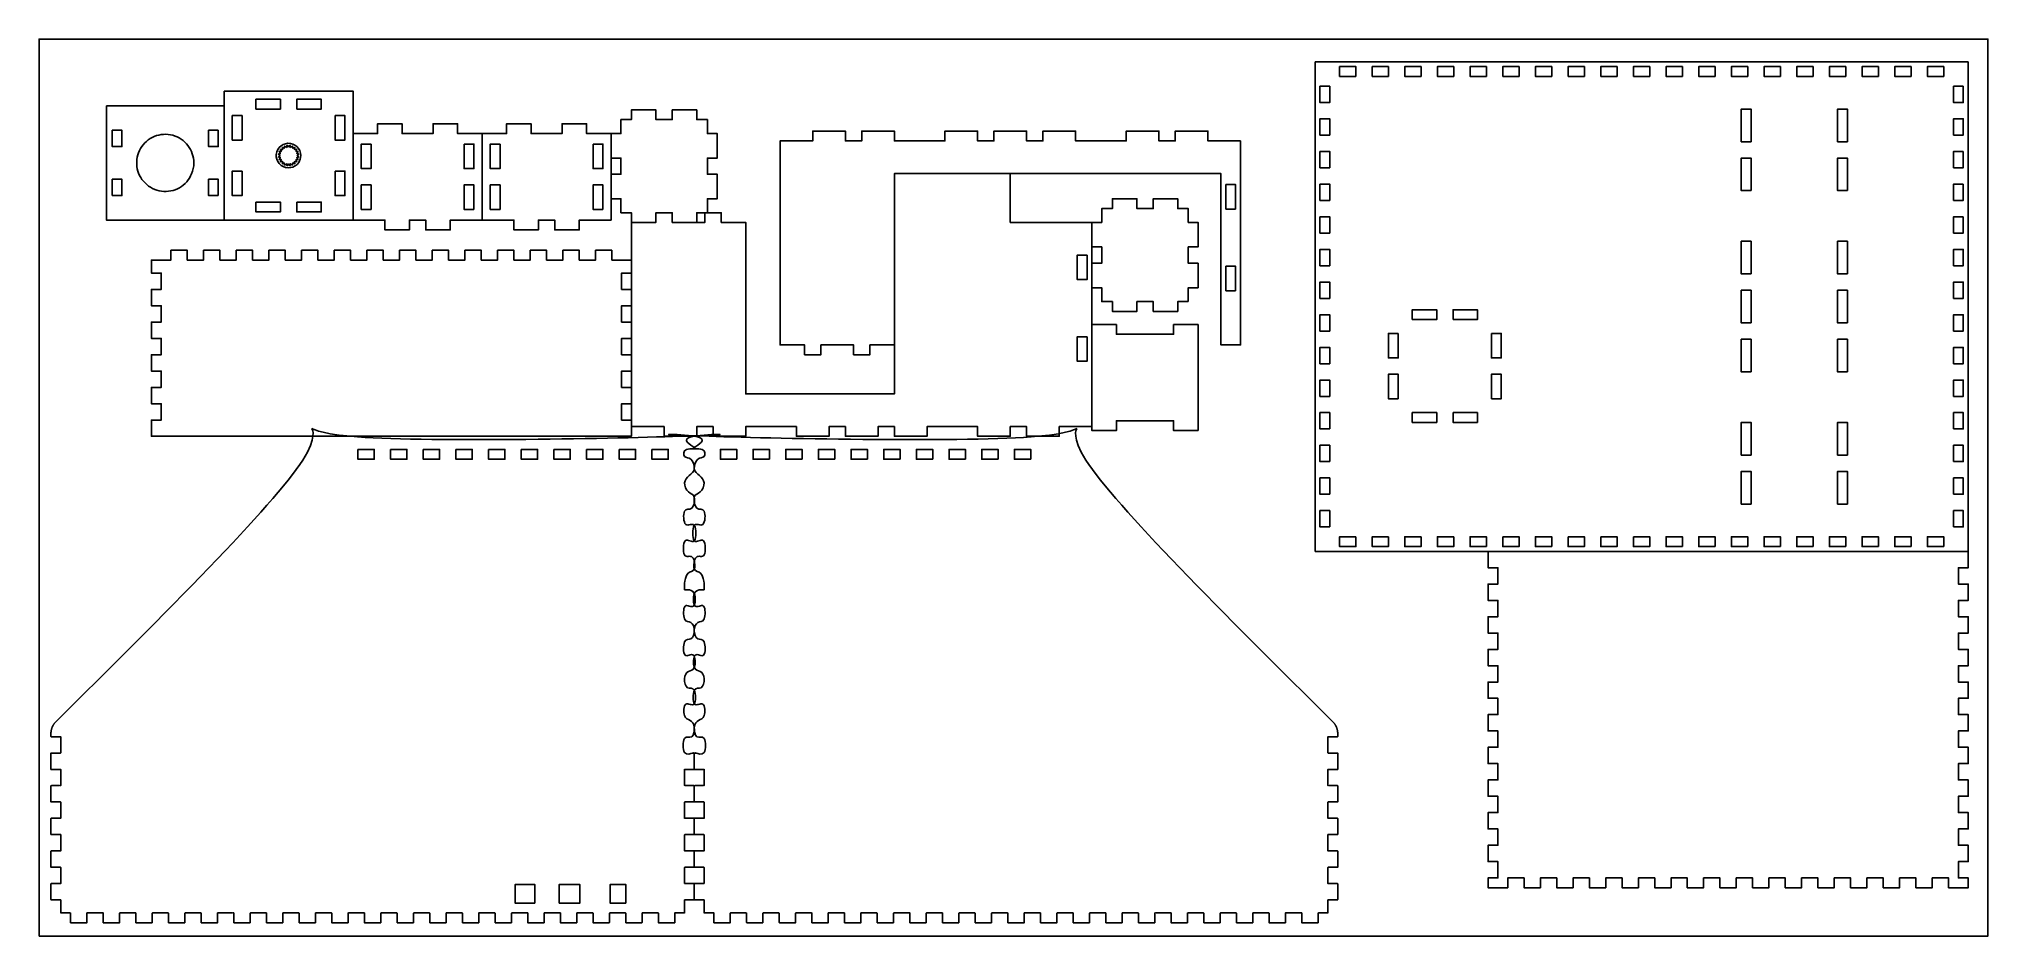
# Model space of a CAD drawing. Header units: millimetres. Extents: x 752 to 1945, y 497 to 1046.
import ezdxf

# ---------------------------------------------------------------- set-up
doc = ezdxf.new("R2010")
doc.units = ezdxf.units.MM
doc.layers.add('10000', color=7, linetype='Continuous')

msp = doc.modelspace()

# ---------------------------------------------------------------- linework, layer by layer
msp.add_lwpolyline([(751.7, 496.6), (1945.2, 496.6), (1945.2, 1046.1), (751.7, 1046.1)], close=True)
at = {"layer": '10000', "color": 7}
for p, q in [((1933.1, 1032.2), (1533.1, 1032.2)), ((1533.1, 1032.2), (1533.1, 732.2)), ((1933.1, 732.2), (1933.1, 1032.2)), ((1533.1, 732.2), (1933.1, 732.2))]:
    msp.add_line(p, q, dxfattribs=at)
for points in [[(1558.1, 1023.2), (1558.1, 1029.2), (1548.1, 1029.2), (1548.1, 1023.2)], [(1578.1, 1023.2), (1578.1, 1029.2), (1568.1, 1029.2), (1568.1, 1023.2)], [(1598.1, 1023.2), (1598.1, 1029.2), (1588.1, 1029.2), (1588.1, 1023.2)], [(1618.1, 1023.2), (1618.1, 1029.2), (1608.1, 1029.2), (1608.1, 1023.2)], [(1638.1, 1029.2), (1628.1, 1029.2), (1628.1, 1023.2), (1638.1, 1023.2)], [(1648.1, 1023.2), (1658.1, 1023.2), (1658.1, 1029.2), (1648.1, 1029.2)], [(1678.1, 1029.2), (1668.1, 1029.2), (1668.1, 1023.2), (1678.1, 1023.2)], [(1688.1, 1023.2), (1698.1, 1023.2), (1698.1, 1029.2), (1688.1, 1029.2)], [(1708.1, 1023.2), (1718.1, 1023.2), (1718.1, 1029.2), (1708.1, 1029.2)], [(1728.1, 1023.2), (1738.1, 1023.2), (1738.1, 1029.2), (1728.1, 1029.2)], [(1758.1, 1029.2), (1748.1, 1029.2), (1748.1, 1023.2), (1758.1, 1023.2)], [(1778.1, 1029.2), (1768.1, 1029.2), (1768.1, 1023.2), (1778.1, 1023.2)], [(1798.1, 1029.2), (1788.1, 1029.2), (1788.1, 1023.2), (1798.1, 1023.2)], [(1818.1, 1029.2), (1808.1, 1029.2), (1808.1, 1023.2), (1818.1, 1023.2)], [(1838.1, 1029.2), (1828.1, 1029.2), (1828.1, 1023.2), (1838.1, 1023.2)], [(1858.1, 1029.2), (1848.1, 1029.2), (1848.1, 1023.2), (1858.1, 1023.2)], [(1878.1, 1029.2), (1868.1, 1029.2), (1868.1, 1023.2), (1878.1, 1023.2)], [(1898.1, 1029.2), (1888.1, 1029.2), (1888.1, 1023.2), (1898.1, 1023.2)], [(1918.1, 1029.2), (1908.1, 1029.2), (1908.1, 1023.2), (1918.1, 1023.2)], [(1536.1, 1017.2), (1536.1, 1007.2), (1542.1, 1007.2), (1542.1, 1017.2)], [(1930.1, 1017.2), (1924.1, 1017.2), (1924.1, 1007.2), (1930.1, 1007.2)], [(793, 1005.2), (793, 935.2), (865, 935.2), (865, 1005.2)], [(865, 1014.2), (865, 935.2), (944, 935.2), (944, 1014.2)], [(884.5, 1003.2), (899.5, 1003.2), (899.5, 1009.2), (884.5, 1009.2)], [(909.5, 1003.2), (924.5, 1003.2), (924.5, 1009.2), (909.5, 1009.2)], [(1800.1, 983.2), (1800.1, 1003.2), (1794.1, 1003.2), (1794.1, 983.2)], [(1859.1, 983.2), (1859.1, 1003.2), (1853.1, 1003.2), (1853.1, 983.2)], [(876, 999.2), (870, 999.2), (870, 984.2), (876, 984.2)], [(933, 999.2), (933, 984.2), (939, 984.2), (939, 999.2)], [(1542.1, 987.2), (1542.1, 997.2), (1536.1, 997.2), (1536.1, 987.2)], [(1924.1, 987.2), (1930.1, 987.2), (1930.1, 997.2), (1924.1, 997.2)], [(796.5, 990.2), (796.5, 980.2), (802.5, 980.2), (802.5, 990.2)], [(861.5, 990.2), (855.5, 990.2), (855.5, 980.2), (861.5, 980.2)], [(904.5, 979.9), (903.7, 981), (903.2, 979.7), (902.1, 980.5), (901.9, 979.2), (900.7, 979.7), (900.9, 978.4), (899.5, 978.5), (900, 977.3), (898.7, 977.1), (899.5, 976.1), (898.3, 975.5), (899.3, 974.7), (898.3, 973.9), (899.5, 973.4), (898.7, 972.3), (900, 972.1), (899.5, 970.9), (900.9, 971.1), (900.7, 969.7), (901.9, 970.2), (902.1, 968.9), (903.2, 969.7), (903.7, 968.5), (904.5, 969.6), (905.3, 968.5), (905.8, 969.7), (906.9, 968.9), (907.1, 970.2), (908.3, 969.7), (908.2, 971.1), (909.5, 970.9), (909, 972.1), (910.3, 972.3), (909.5, 973.4), (910.7, 973.9), (909.7, 974.7), (910.7, 975.5), (909.5, 976.1), (910.3, 977.1), (909, 977.3), (909.5, 978.6), (908.2, 978.4), (908.3, 979.7), (907.1, 979.2), (906.9, 980.5), (905.8, 979.7), (905.3, 981)], [(1536.1, 977.2), (1536.1, 967.2), (1542.1, 967.2), (1542.1, 977.2)], [(1800.1, 953.2), (1800.1, 973.2), (1794.1, 973.2), (1794.1, 953.2)], [(1859.1, 953.2), (1859.1, 973.2), (1853.1, 973.2), (1853.1, 953.2)], [(1930.1, 977.2), (1924.1, 977.2), (1924.1, 967.2), (1930.1, 967.2)], [(796.5, 950.2), (802.5, 950.2), (802.5, 960.2), (796.5, 960.2)], [(861.5, 950.2), (861.5, 960.2), (855.5, 960.2), (855.5, 950.2)], [(876, 965.2), (870, 965.2), (870, 950.2), (876, 950.2)], [(933, 965.2), (933, 950.2), (939, 950.2), (939, 965.2)], [(1536.1, 957.2), (1536.1, 947.2), (1542.1, 947.2), (1542.1, 957.2)], [(1930.1, 957.2), (1924.1, 957.2), (1924.1, 947.2), (1930.1, 947.2)], [(884.5, 946.2), (884.5, 940.2), (899.5, 940.2), (899.5, 946.2)], [(909.5, 946.2), (909.5, 940.2), (924.5, 940.2), (924.5, 946.2)], [(1536.1, 937.2), (1536.1, 927.2), (1542.1, 927.2), (1542.1, 937.2)], [(1930.1, 937.2), (1924.1, 937.2), (1924.1, 927.2), (1930.1, 927.2)], [(1800.1, 902.2), (1800.1, 922.2), (1794.1, 922.2), (1794.1, 902.2)], [(1859.1, 902.2), (1859.1, 922.2), (1853.1, 922.2), (1853.1, 902.2)], [(1542.1, 907.2), (1542.1, 917.2), (1536.1, 917.2), (1536.1, 907.2)], [(1924.1, 907.2), (1930.1, 907.2), (1930.1, 917.2), (1924.1, 917.2)], [(1542.1, 887.2), (1542.1, 897.2), (1536.1, 897.2), (1536.1, 887.2)], [(1924.1, 887.2), (1930.1, 887.2), (1930.1, 897.2), (1924.1, 897.2)], [(1800.1, 872.2), (1800.1, 892.2), (1794.1, 892.2), (1794.1, 872.2)], [(1859.1, 872.2), (1859.1, 892.2), (1853.1, 892.2), (1853.1, 872.2)], [(1542.1, 867.2), (1542.1, 877.2), (1536.1, 877.2), (1536.1, 867.2)], [(1592.6, 874.2), (1607.6, 874.2), (1607.6, 880.2), (1592.6, 880.2)], [(1617.6, 874.2), (1632.6, 874.2), (1632.6, 880.2), (1617.6, 880.2)], [(1924.1, 867.2), (1930.1, 867.2), (1930.1, 877.2), (1924.1, 877.2)], [(1584.1, 865.7), (1578.1, 865.7), (1578.1, 850.7), (1584.1, 850.7)], [(1641.1, 865.7), (1641.1, 850.7), (1647.1, 850.7), (1647.1, 865.7)], [(1800.1, 842.2), (1800.1, 862.2), (1794.1, 862.2), (1794.1, 842.2)], [(1859.1, 842.2), (1859.1, 862.2), (1853.1, 862.2), (1853.1, 842.2)], [(1542.1, 847.2), (1542.1, 857.2), (1536.1, 857.2), (1536.1, 847.2)], [(1924.1, 847.2), (1930.1, 847.2), (1930.1, 857.2), (1924.1, 857.2)], [(1542.1, 827.2), (1542.1, 837.2), (1536.1, 837.2), (1536.1, 827.2)], [(1584.1, 825.7), (1584.1, 840.7), (1578.1, 840.7), (1578.1, 825.7)], [(1641.1, 825.7), (1647.1, 825.7), (1647.1, 840.7), (1641.1, 840.7)], [(1924.1, 827.2), (1930.1, 827.2), (1930.1, 837.2), (1924.1, 837.2)], [(1542.1, 807.2), (1542.1, 817.2), (1536.1, 817.2), (1536.1, 807.2)], [(1592.6, 817.2), (1592.6, 811.2), (1607.6, 811.2), (1607.6, 817.2)], [(1617.6, 817.2), (1617.6, 811.2), (1632.6, 811.2), (1632.6, 817.2)], [(1924.1, 807.2), (1930.1, 807.2), (1930.1, 817.2), (1924.1, 817.2)], [(1800.1, 791.2), (1800.1, 811.2), (1794.1, 811.2), (1794.1, 791.2)], [(1859.1, 791.2), (1859.1, 811.2), (1853.1, 811.2), (1853.1, 791.2)], [(947, 794.7), (947, 788.7), (957, 788.7), (957, 794.7)], [(967, 794.7), (967, 788.7), (977, 788.7), (977, 794.7)], [(987, 794.7), (987, 788.7), (997, 788.7), (997, 794.7)], [(1007, 794.7), (1007, 788.7), (1017, 788.7), (1017, 794.7)], [(1027, 794.7), (1027, 788.7), (1037, 788.7), (1037, 794.7)], [(1047, 794.7), (1047, 788.7), (1057, 788.7), (1057, 794.7)], [(1067, 794.7), (1067, 788.7), (1077, 788.7), (1077, 794.7)], [(1087, 794.7), (1087, 788.7), (1097, 788.7), (1097, 794.7)], [(1107, 794.7), (1107, 788.7), (1117, 788.7), (1117, 794.7)], [(1127, 794.7), (1127, 788.7), (1137, 788.7), (1137, 794.7)], [(1179, 788.7), (1169, 788.7), (1169, 794.7), (1179, 794.7)], [(1199, 788.7), (1189, 788.7), (1189, 794.7), (1199, 794.7)], [(1219, 788.7), (1209, 788.7), (1209, 794.7), (1219, 794.7)], [(1239, 788.7), (1229, 788.7), (1229, 794.7), (1239, 794.7)], [(1259, 788.7), (1249, 788.7), (1249, 794.7), (1259, 794.7)], [(1279, 788.7), (1269, 788.7), (1269, 794.7), (1279, 794.7)], [(1299, 788.7), (1289, 788.7), (1289, 794.7), (1299, 794.7)], [(1319, 788.7), (1309, 788.7), (1309, 794.7), (1319, 794.7)], [(1339, 788.7), (1329, 788.7), (1329, 794.7), (1339, 794.7)], [(1359, 788.7), (1349, 788.7), (1349, 794.7), (1359, 794.7)], [(1542.1, 787.2), (1542.1, 797.2), (1536.1, 797.2), (1536.1, 787.2)], [(1924.1, 787.2), (1930.1, 787.2), (1930.1, 797.2), (1924.1, 797.2)], [(1542.1, 767.2), (1542.1, 777.2), (1536.1, 777.2), (1536.1, 767.2)], [(1800.1, 761.2), (1800.1, 781.2), (1794.1, 781.2), (1794.1, 761.2)], [(1859.1, 761.2), (1859.1, 781.2), (1853.1, 781.2), (1853.1, 761.2)], [(1924.1, 767.2), (1930.1, 767.2), (1930.1, 777.2), (1924.1, 777.2)], [(1542.1, 747.2), (1542.1, 757.2), (1536.1, 757.2), (1536.1, 747.2)], [(1924.1, 747.2), (1930.1, 747.2), (1930.1, 757.2), (1924.1, 757.2)], [(1558.1, 741.2), (1548.1, 741.2), (1548.1, 735.2), (1558.1, 735.2)], [(1578.1, 741.2), (1568.1, 741.2), (1568.1, 735.2), (1578.1, 735.2)], [(1598.1, 741.2), (1588.1, 741.2), (1588.1, 735.2), (1598.1, 735.2)], [(1618.1, 741.2), (1608.1, 741.2), (1608.1, 735.2), (1618.1, 735.2)], [(1638.1, 735.2), (1638.1, 741.2), (1628.1, 741.2), (1628.1, 735.2)], [(1648.1, 741.2), (1648.1, 735.2), (1658.1, 735.2), (1658.1, 741.2)], [(1678.1, 735.2), (1678.1, 741.2), (1668.1, 741.2), (1668.1, 735.2)], [(1688.1, 741.2), (1688.1, 735.2), (1698.1, 735.2), (1698.1, 741.2)], [(1708.1, 741.2), (1708.1, 735.2), (1718.1, 735.2), (1718.1, 741.2)], [(1728.1, 741.2), (1728.1, 735.2), (1738.1, 735.2), (1738.1, 741.2)], [(1758.1, 735.2), (1758.1, 741.2), (1748.1, 741.2), (1748.1, 735.2)], [(1778.1, 735.2), (1778.1, 741.2), (1768.1, 741.2), (1768.1, 735.2)], [(1798.1, 735.2), (1798.1, 741.2), (1788.1, 741.2), (1788.1, 735.2)], [(1818.1, 735.2), (1818.1, 741.2), (1808.1, 741.2), (1808.1, 735.2)], [(1838.1, 735.2), (1838.1, 741.2), (1828.1, 741.2), (1828.1, 735.2)], [(1858.1, 735.2), (1858.1, 741.2), (1848.1, 741.2), (1848.1, 735.2)], [(1878.1, 735.2), (1878.1, 741.2), (1868.1, 741.2), (1868.1, 735.2)], [(1898.1, 735.2), (1898.1, 741.2), (1888.1, 741.2), (1888.1, 735.2)], [(1918.1, 735.2), (1918.1, 741.2), (1908.1, 741.2), (1908.1, 735.2)], [(1055.3, 516.7), (1055.3, 528.2), (1043.3, 528.2), (1043.3, 516.7)], [(1070.3, 516.7), (1082.8, 516.7), (1082.8, 528.2), (1070.3, 528.2)], [(1111, 516.7), (1111, 528.2), (1101.5, 528.2), (1101.5, 516.7)]]:
    msp.add_lwpolyline(points, close=True, dxfattribs=at)
for points in [[(1161, 939.7, 0), (1161, 948.2, 0), (1167, 948.2, 0), (1167, 963.2, 0), (1161, 963.2, 0), (1161, 973.2, 0), (1167, 973.2, 0), (1167, 988.2, 0), (1161, 988.2, 0), (1161, 996.7, 0), (1154.5, 996.7, 0), (1154.5, 1002.7, 0), (1139.5, 1002.7, 0), (1139.5, 996.7, 0), (1129.5, 996.7, 0), (1129.5, 1002.7, 0), (1114.5, 1002.7, 0), (1114.5, 996.7, 0), (1108, 996.7, 0), (1108, 988.2, 0), (1102, 988.2, 0), (1102, 973.2, 0), (1108, 973.2, 0), (1108, 963.2, 0), (1102, 963.2, 0), (1102, 948.2, 0), (1108, 948.2, 0), (1108, 939.7, 0), (1114.5, 939.7, 0), (1114.5, 933.7, 0), (1129.5, 933.7, 0), (1129.5, 939.7, 0), (1139.5, 939.7, 0), (1139.5, 933.7, 0), (1154.5, 933.7, 0), (1154.5, 939.7, 0)], [(1023, 935.2, 0), (1003.5, 935.2, 0), (1003.5, 929.2, 0), (988.5, 929.2, 0), (988.5, 935.2, 0), (978.5, 935.2, 0), (978.5, 929.2, 0), (963.5, 929.2, 0), (963.5, 935.2, 0), (944, 935.2, 0), (944, 988.2, 0), (959, 988.2, 0), (959, 994.2, 0), (974, 994.2, 0), (974, 988.2, 0), (993, 988.2, 0), (993, 994.2, 0), (1008, 994.2, 0), (1008, 988.2, 0), (1023, 988.2, 0)], [(1102, 935.2, 0), (1082.5, 935.2, 0), (1082.5, 929.2, 0), (1067.5, 929.2, 0), (1067.5, 935.2, 0), (1057.5, 935.2, 0), (1057.5, 929.2, 0), (1042.5, 929.2, 0), (1042.5, 935.2, 0), (1023, 935.2, 0), (1023, 988.2, 0), (1038, 988.2, 0), (1038, 994.2, 0), (1053, 994.2, 0), (1053, 988.2, 0), (1072, 988.2, 0), (1072, 994.2, 0), (1087, 994.2, 0), (1087, 988.2, 0), (1102, 988.2, 0)], [(955, 981.7, 0), (955, 966.7, 0), (949, 966.7, 0), (949, 981.7, 0)], [(1012, 981.7, 0), (1018, 981.7, 0), (1018, 966.7, 0), (1012, 966.7, 0)], [(1034, 981.7, 0), (1034, 966.7, 0), (1028, 966.7, 0), (1028, 981.7, 0)], [(1091, 981.7, 0), (1097, 981.7, 0), (1097, 966.7, 0), (1091, 966.7, 0)], [(1487.5, 983.7, 0), (1467.5, 983.7, 0), (1467.5, 989.7, 0), (1447.5, 989.7, 0), (1447.5, 983.7, 0), (1437.5, 983.7, 0), (1437.5, 989.7, 0), (1417.5, 989.7, 0), (1417.5, 983.7, 0), (1386.5, 983.7, 0), (1386.5, 989.7, 0), (1366.5, 989.7, 0), (1366.5, 983.7, 0), (1356.5, 983.7, 0), (1356.5, 989.7, 0), (1336.5, 989.7, 0), (1336.5, 983.7, 0), (1326.5, 983.7, 0), (1326.5, 989.7, 0), (1306.5, 989.7, 0), (1306.5, 983.7, 0), (1275.5, 983.7, 0), (1275.5, 989.7, 0), (1255.5, 989.7, 0), (1255.5, 983.7, 0), (1245.5, 983.7, 0), (1245.5, 989.7, 0), (1225.5, 989.7, 0), (1225.5, 983.7, 0), (1205.5, 983.7, 0), (1205.5, 858.7, 0), (1220.5, 858.7, 0), (1220.5, 852.7, 0), (1230.5, 852.7, 0), (1230.5, 858.7, 0), (1250.5, 858.7, 0), (1250.5, 852.7, 0), (1260.5, 852.7, 0), (1260.5, 858.7, 0), (1275.5, 858.7, 0), (1275.5, 963.7, 0), (1475.5, 963.7, 0), (1475.5, 858.7, 0), (1487.5, 858.7, 0)], [(949, 941.7, 0), (949, 956.7, 0), (955, 956.7, 0), (955, 941.7, 0)], [(1018, 941.7, 0), (1012, 941.7, 0), (1012, 956.7, 0), (1018, 956.7, 0)], [(1028, 941.7, 0), (1028, 956.7, 0), (1034, 956.7, 0), (1034, 941.7, 0)], [(1097, 941.7, 0), (1091, 941.7, 0), (1091, 956.7, 0), (1097, 956.7, 0)], [(1396.5, 808.7, 0), (1376.5, 808.7, 0), (1376.5, 802.7, 0), (1356.5, 802.7, 0), (1356.5, 808.7, 0), (1346.5, 808.7, 0), (1346.5, 802.7, 0), (1326.5, 802.7, 0), (1326.5, 808.7, 0), (1295.5, 808.7, 0), (1295.5, 802.7, 0), (1275.5, 802.7, 0), (1275.5, 808.7, 0), (1265.5, 808.7, 0), (1265.5, 802.7, 0), (1245.5, 802.7, 0), (1245.5, 808.7, 0), (1235.5, 808.7, 0), (1235.5, 802.7, 0), (1215.5, 802.7, 0), (1215.5, 808.7, 0), (1184.5, 808.7, 0), (1184.5, 802.7, 0), (1164.5, 802.7, 0), (1164.5, 808.7, 0), (1154.5, 808.7, 0), (1154.5, 802.7, 0), (1134.5, 802.7, 0), (1134.5, 808.7, 0), (1114.5, 808.7, 0), (1114.5, 933.7, 0), (1129.5, 933.7, 0), (1129.5, 939.7, 0), (1139.5, 939.7, 0), (1139.5, 933.7, 0), (1159.5, 933.7, 0), (1159.5, 939.7, 0), (1169.5, 939.7, 0), (1169.5, 933.7, 0), (1184.5, 933.7, 0), (1184.5, 828.7, 0), (1275.5, 828.7, 0), (1275.5, 963.7, 0), (1346.5, 963.7, 0), (1346.5, 933.7, 0), (1396.5, 933.7, 0)], [(1484.5, 941.9, 0), (1484.5, 956.9, 0), (1478.5, 956.9, 0), (1478.5, 941.9, 0)], [(1455.5, 885.2, 0), (1455.5, 893.7, 0), (1461.5, 893.7, 0), (1461.5, 908.7, 0), (1455.5, 908.7, 0), (1455.5, 918.7, 0), (1461.5, 918.7, 0), (1461.5, 933.7, 0), (1455.5, 933.7, 0), (1455.5, 942.2, 0), (1449, 942.2, 0), (1449, 948.2, 0), (1434, 948.2, 0), (1434, 942.2, 0), (1424, 942.2, 0), (1424, 948.2, 0), (1409, 948.2, 0), (1409, 942.2, 0), (1402.5, 942.2, 0), (1402.5, 933.7, 0), (1396.5, 933.7, 0), (1396.5, 918.7, 0), (1402.5, 918.7, 0), (1402.5, 908.7, 0), (1396.5, 908.7, 0), (1396.5, 893.7, 0), (1402.5, 893.7, 0), (1402.5, 885.2, 0), (1409, 885.2, 0), (1409, 879.2, 0), (1424, 879.2, 0), (1424, 885.2, 0), (1434, 885.2, 0), (1434, 879.2, 0), (1449, 879.2, 0), (1449, 885.2, 0)], [(1102.5, 916.7, 0), (1092.5, 916.7, 0), (1092.5, 910.7, 0), (1082.5, 910.7, 0), (1082.5, 916.7, 0), (1072.5, 916.7, 0), (1072.5, 910.7, 0), (1062.5, 910.7, 0), (1062.5, 916.7, 0), (1052.5, 916.7, 0), (1052.5, 910.7, 0), (1042.5, 910.7, 0), (1042.5, 916.7, 0), (1032.5, 916.7, 0), (1032.5, 910.7, 0), (1022.5, 910.7, 0), (1022.5, 916.7, 0), (1012.5, 916.7, 0), (1012.5, 910.7, 0), (1002.5, 910.7, 0), (1002.5, 916.7, 0), (992.5, 916.7, 0), (992.5, 910.7, 0), (982.5, 910.7, 0), (982.5, 916.7, 0), (972.5, 916.7, 0), (972.5, 910.7, 0), (962.5, 910.7, 0), (962.5, 916.7, 0), (952.5, 916.7, 0), (952.5, 910.7, 0), (942.5, 910.7, 0), (942.5, 916.7, 0), (932.5, 916.7, 0), (932.5, 910.7, 0), (922.5, 910.7, 0), (922.5, 916.7, 0), (912.5, 916.7, 0), (912.5, 910.7, 0), (902.5, 910.7, 0), (902.5, 916.7, 0), (892.5, 916.7, 0), (892.5, 910.7, 0), (882.5, 910.7, 0), (882.5, 916.7, 0), (872.5, 916.7, 0), (872.5, 910.7, 0), (862.5, 910.7, 0), (862.5, 916.7, 0), (852.5, 916.7, 0), (852.5, 910.7, 0), (842.5, 910.7, 0), (842.5, 916.7, 0), (832.5, 916.7, 0), (832.5, 910.7, 0), (820.5, 910.7, 0), (820.5, 902.7, 0), (826.5, 902.7, 0), (826.5, 892.7, 0), (820.5, 892.7, 0), (820.5, 882.7, 0), (826.5, 882.7, 0), (826.5, 872.7, 0), (820.5, 872.7, 0), (820.5, 862.7, 0), (826.5, 862.7, 0), (826.5, 852.7, 0), (820.5, 852.7, 0), (820.5, 842.7, 0), (826.5, 842.7, 0), (826.5, 832.7, 0), (820.5, 832.7, 0), (820.5, 822.7, 0), (826.5, 822.7, 0), (826.5, 812.7, 0), (820.5, 812.7, 0), (820.5, 802.7, 0), (1114.5, 802.7, 0), (1114.5, 812.7, 0), (1108.5, 812.7, 0), (1108.5, 822.7, 0), (1114.5, 822.7, 0), (1114.5, 832.7, 0), (1108.5, 832.7, 0), (1108.5, 842.7, 0), (1114.5, 842.7, 0), (1114.5, 852.7, 0), (1108.5, 852.7, 0), (1108.5, 862.7, 0), (1114.5, 862.7, 0), (1114.5, 872.7, 0), (1108.5, 872.7, 0), (1108.5, 882.7, 0), (1114.5, 882.7, 0), (1114.5, 892.7, 0), (1108.5, 892.7, 0), (1108.5, 902.7, 0), (1114.5, 902.7, 0), (1114.5, 910.7, 0), (1102.5, 910.7, 0)], [(1393.5, 913.7, 0), (1393.5, 898.7, 0), (1387.5, 898.7, 0), (1387.5, 913.7, 0)], [(1484.5, 891.9, 0), (1484.5, 906.9, 0), (1478.5, 906.9, 0), (1478.5, 891.9, 0)], [(1393.5, 863.7, 0), (1393.5, 848.7, 0), (1387.5, 848.7, 0), (1387.5, 863.7, 0)], [(1461.5, 806.2, 0), (1461.5, 871.2, 0), (1446.5, 871.2, 0), (1446.5, 865.2, 0), (1411.5, 865.2, 0), (1411.5, 871.2, 0), (1396.5, 871.2, 0), (1396.5, 806.2, 0), (1411.5, 806.2, 0), (1411.5, 812.2, 0), (1446.5, 812.2, 0), (1446.5, 806.2, 0)], [(1661.1, 532.2, 0), (1661.1, 526.2, 0), (1671.1, 526.2, 0), (1671.1, 532.2, 0), (1681.1, 532.2, 0), (1681.1, 526.2, 0), (1691.1, 526.2, 0), (1691.1, 532.2, 0), (1701.1, 532.2, 0), (1701.1, 526.2, 0), (1711.1, 526.2, 0), (1711.1, 532.2, 0), (1721.1, 532.2, 0), (1721.1, 526.2, 0), (1731.1, 526.2, 0), (1731.1, 532.2, 0), (1741.1, 532.2, 0), (1741.1, 526.2, 0), (1751.1, 526.2, 0), (1751.1, 532.2, 0), (1761.1, 532.2, 0), (1761.1, 526.2, 0), (1771.1, 526.2, 0), (1771.1, 532.2, 0), (1781.1, 532.2, 0), (1781.1, 526.2, 0), (1791.1, 526.2, 0), (1791.1, 532.2, 0), (1801.1, 532.2, 0), (1801.1, 526.2, 0), (1811.1, 526.2, 0), (1811.1, 532.2, 0), (1821.1, 532.2, 0), (1821.1, 526.2, 0), (1831.1, 526.2, 0), (1831.1, 532.2, 0), (1841.1, 532.2, 0), (1841.1, 526.2, 0), (1851.1, 526.2, 0), (1851.1, 532.2, 0), (1861.1, 532.2, 0), (1861.1, 526.2, 0), (1871.1, 526.2, 0), (1871.1, 532.2, 0), (1881.1, 532.2, 0), (1881.1, 526.2, 0), (1891.1, 526.2, 0), (1891.1, 532.2, 0), (1901.1, 532.2, 0), (1901.1, 526.2, 0), (1911.1, 526.2, 0), (1911.1, 532.2, 0), (1921.1, 532.2, 0), (1921.1, 526.2, 0), (1933.1, 526.2, 0), (1933.1, 532.2, 0), (1927.1, 532.2, 0), (1927.1, 542.2, 0), (1933.1, 542.2, 0), (1933.1, 552.2, 0), (1927.1, 552.2, 0), (1927.1, 562.2, 0), (1933.1, 562.2, 0), (1933.1, 572.2, 0), (1927.1, 572.2, 0), (1927.1, 582.2, 0), (1933.1, 582.2, 0), (1933.1, 592.2, 0), (1927.1, 592.2, 0), (1927.1, 602.2, 0), (1933.1, 602.2, 0), (1933.1, 612.2, 0), (1927.1, 612.2, 0), (1927.1, 622.2, 0), (1933.1, 622.2, 0), (1933.1, 632.2, 0), (1927.1, 632.2, 0), (1927.1, 642.2, 0), (1933.1, 642.2, 0), (1933.1, 652.2, 0), (1927.1, 652.2, 0), (1927.1, 662.2, 0), (1933.1, 662.2, 0), (1933.1, 672.2, 0), (1927.1, 672.2, 0), (1927.1, 682.2, 0), (1933.1, 682.2, 0), (1933.1, 692.2, 0), (1927.1, 692.2, 0), (1927.1, 702.2, 0), (1933.1, 702.2, 0), (1933.1, 712.2, 0), (1927.1, 712.2, 0), (1927.1, 722.2, 0), (1933.1, 722.2, 0), (1933.1, 732.2, 0), (1639.1, 732.2, 0), (1639.1, 722.2, 0), (1645.1, 722.2, 0), (1645.1, 712.2, 0), (1639.1, 712.2, 0), (1639.1, 702.2, 0), (1645.1, 702.2, 0), (1645.1, 692.2, 0), (1639.1, 692.2, 0), (1639.1, 682.2, 0), (1645.1, 682.2, 0), (1645.1, 672.2, 0), (1639.1, 672.2, 0), (1639.1, 662.2, 0), (1645.1, 662.2, 0), (1645.1, 652.2, 0), (1639.1, 652.2, 0), (1639.1, 642.2, 0), (1645.1, 642.2, 0), (1645.1, 632.2, 0), (1639.1, 632.2, 0), (1639.1, 622.2, 0), (1645.1, 622.2, 0), (1645.1, 612.2, 0), (1639.1, 612.2, 0), (1639.1, 602.2, 0), (1645.1, 602.2, 0), (1645.1, 592.2, 0), (1639.1, 592.2, 0), (1639.1, 582.2, 0), (1645.1, 582.2, 0), (1645.1, 572.2, 0), (1639.1, 572.2, 0), (1639.1, 562.2, 0), (1645.1, 562.2, 0), (1645.1, 552.2, 0), (1639.1, 552.2, 0), (1639.1, 542.2, 0), (1645.1, 542.2, 0), (1645.1, 532.2, 0), (1639.1, 532.2, 0), (1639.1, 526.2, 0), (1651.1, 526.2, 0), (1651.1, 532.2, 0)]]:
    msp.add_polyline3d(points, close=True, dxfattribs=at)
for points, knots in [([(846.5, 970.2), (846.5, 974), (845.2, 977.8), (842.9, 980.8), (840.6, 983.9), (837.3, 986.1), (833.6, 987.1), (829.9, 988.1), (825.9, 987.9), (822.3, 986.4), (818.8, 984.9), (815.8, 982.3), (813.9, 979), (811.9, 975.7), (811.2, 971.8), (811.6, 968), (812.1, 964.2), (813.9, 960.6), (816.6, 957.9), (819.3, 955.2), (822.9, 953.4), (826.7, 952.9), (830.4, 952.4), (834.4, 953.1), (837.7, 955), (841, 956.9), (843.7, 959.9), (845.1, 963.5), (846, 965.6), (846.5, 967.9), (846.5, 970.2)], [0, 0, 0, 0, 0.652717, 0.652717, 0.652717, 1.304937, 1.304937, 1.304937, 1.961497, 1.961497, 1.961497, 2.616478, 2.616478, 2.616478, 3.270112, 3.270112, 3.270112, 3.922627, 3.922627, 3.922627, 4.578541, 4.578541, 4.578541, 5.231708, 5.231708, 5.231708, 5.886434, 5.886434, 5.886434, 6.283185, 6.283185, 6.283185, 6.283185]), ([(912, 974.7), (912, 976.8), (911.1, 978.8), (909.6, 980.2), (908.2, 981.6), (906.1, 982.3), (904.1, 982.2), (902, 982.1), (900.1, 981.1), (898.8, 979.6), (897.5, 978), (896.8, 975.9), (897, 973.9), (897.3, 971.9), (898.3, 970), (900, 968.7), (901.6, 967.5), (903.7, 967), (905.7, 967.3), (907.7, 967.6), (909.6, 968.8), (910.7, 970.5), (911.5, 971.7), (912, 973.2), (912, 974.7)], [0, 0, 0, 0, 0.816204, 0.816204, 0.816204, 1.629307, 1.629307, 1.629307, 2.43977, 2.43977, 2.43977, 3.248038, 3.248038, 3.248038, 4.063389, 4.063389, 4.063389, 4.87323, 4.87323, 4.87323, 5.686952, 5.686952, 5.686952, 6.283185, 6.283185, 6.283185, 6.283185]), ([(912, 974.7), (912, 976.8), (911.1, 978.8), (909.6, 980.2), (908.2, 981.6), (906.1, 982.3), (904.1, 982.2), (902, 982.1), (900.1, 981.1), (898.8, 979.6), (897.5, 978), (896.8, 975.9), (897, 973.9), (897.3, 971.9), (898.3, 970), (900, 968.7), (901.6, 967.5), (903.7, 967), (905.7, 967.3), (907.7, 967.6), (909.6, 968.8), (910.7, 970.5), (911.5, 971.7), (912, 973.2), (912, 974.7)], [0, 0, 0, 0, 0.816204, 0.816204, 0.816204, 1.629307, 1.629307, 1.629307, 2.43977, 2.43977, 2.43977, 3.248038, 3.248038, 3.248038, 4.063389, 4.063389, 4.063389, 4.87323, 4.87323, 4.87323, 5.686952, 5.686952, 5.686952, 6.283185, 6.283185, 6.283185, 6.283185])]:
    msp.add_open_spline(points, degree=3, knots=knots, dxfattribs=at)
for points in [[(761.7, 627.6), (760, 625.7), (759, 623.3), (759, 620.7), (759, 620.1), (759, 619.4), (759, 618.7), (761, 618.7), (763, 618.7), (765, 618.7), (765, 615.4), (765, 612.1), (765, 608.7), (763, 608.7), (761, 608.7), (759, 608.7), (759, 605.4), (759, 602.1), (759, 598.7), (761, 598.7), (763, 598.7), (765, 598.7), (765, 595.4), (765, 592.1), (765, 588.7), (763, 588.7), (761, 588.7), (759, 588.7), (759, 585.4), (759, 582.1), (759, 578.7), (761, 578.7), (763, 578.7), (765, 578.7), (765, 575.4), (765, 572.1), (765, 568.7), (763, 568.7), (761, 568.7), (759, 568.7), (759, 565.4), (759, 562.1), (759, 558.7), (761, 558.7), (763, 558.7), (765, 558.7), (765, 555.4), (765, 552.1), (765, 548.7), (763, 548.7), (761, 548.7), (759, 548.7), (759, 545.4), (759, 542.1), (759, 538.7), (761, 538.7), (763, 538.7), (765, 538.7), (765, 535.4), (765, 532.1), (765, 528.7), (763, 528.7), (761, 528.7), (759, 528.7), (759, 525.4), (759, 522.1), (759, 518.7), (761, 518.7), (763, 518.7), (765, 518.7), (765, 516.1), (765, 513.4), (765, 510.7), (767, 510.7), (769, 510.7), (771, 510.7), (771, 508.7), (771, 506.7), (771, 504.7), (774.3, 504.7), (777.7, 504.7), (781, 504.7), (781, 506.7), (781, 508.7), (781, 510.7), (784.3, 510.7), (787.7, 510.7), (791, 510.7), (791, 508.7), (791, 506.7), (791, 504.7), (794.3, 504.7), (797.7, 504.7), (801, 504.7), (801, 506.7), (801, 508.7), (801, 510.7), (804.3, 510.7), (807.7, 510.7), (811, 510.7), (811, 508.7), (811, 506.7), (811, 504.7), (814.3, 504.7), (817.7, 504.7), (821, 504.7), (821, 506.7), (821, 508.7), (821, 510.7), (824.3, 510.7), (827.7, 510.7), (831, 510.7), (831, 508.7), (831, 506.7), (831, 504.7), (834.3, 504.7), (837.7, 504.7), (841, 504.7), (841, 506.7), (841, 508.7), (841, 510.7), (844.3, 510.7), (847.7, 510.7), (851, 510.7), (851, 508.7), (851, 506.7), (851, 504.7), (854.3, 504.7), (857.7, 504.7), (861, 504.7), (861, 506.7), (861, 508.7), (861, 510.7), (864.3, 510.7), (867.7, 510.7), (871, 510.7), (871, 508.7), (871, 506.7), (871, 504.7), (874.3, 504.7), (877.7, 504.7), (881, 504.7), (881, 506.7), (881, 508.7), (881, 510.7), (884.3, 510.7), (887.7, 510.7), (891, 510.7), (891, 508.7), (891, 506.7), (891, 504.7), (894.3, 504.7), (897.7, 504.7), (901, 504.7), (901, 506.7), (901, 508.7), (901, 510.7), (904.3, 510.7), (907.7, 510.7), (911, 510.7), (911, 508.7), (911, 506.7), (911, 504.7), (914.3, 504.7), (917.7, 504.7), (921, 504.7), (921, 506.7), (921, 508.7), (921, 510.7), (924.3, 510.7), (927.7, 510.7), (931, 510.7), (931, 508.7), (931, 506.7), (931, 504.7), (934.3, 504.7), (937.7, 504.7), (941, 504.7), (941, 506.7), (941, 508.7), (941, 510.7), (944.3, 510.7), (947.7, 510.7), (951, 510.7), (951, 508.7), (951, 506.7), (951, 504.7), (954.3, 504.7), (957.7, 504.7), (961, 504.7), (961, 506.7), (961, 508.7), (961, 510.7), (964.3, 510.7), (967.7, 510.7), (971, 510.7), (971, 508.7), (971, 506.7), (971, 504.7), (974.3, 504.7), (977.7, 504.7), (981, 504.7), (981, 506.7), (981, 508.7), (981, 510.7), (984.3, 510.7), (987.7, 510.7), (991, 510.7), (991, 508.7), (991, 506.7), (991, 504.7), (994.3, 504.7), (997.7, 504.7), (1001, 504.7), (1001, 506.7), (1001, 508.7), (1001, 510.7), (1004.3, 510.7), (1007.7, 510.7), (1011, 510.7), (1011, 508.7), (1011, 506.7), (1011, 504.7), (1014.3, 504.7), (1017.7, 504.7), (1021, 504.7), (1021, 506.7), (1021, 508.7), (1021, 510.7), (1024.3, 510.7), (1027.7, 510.7), (1031, 510.7), (1031, 508.7), (1031, 506.7), (1031, 504.7), (1034.3, 504.7), (1037.7, 504.7), (1041, 504.7), (1041, 506.7), (1041, 508.7), (1041, 510.7), (1044.3, 510.7), (1047.7, 510.7), (1051, 510.7), (1051, 508.7), (1051, 506.7), (1051, 504.7), (1054.3, 504.7), (1057.7, 504.7), (1061, 504.7), (1061, 506.7), (1061, 508.7), (1061, 510.7), (1064.3, 510.7), (1067.7, 510.7), (1071, 510.7), (1071, 508.7), (1071, 506.7), (1071, 504.7), (1074.3, 504.7), (1077.7, 504.7), (1081, 504.7), (1081, 506.7), (1081, 508.7), (1081, 510.7), (1084.3, 510.7), (1087.7, 510.7), (1091, 510.7), (1091, 508.7), (1091, 506.7), (1091, 504.7), (1094.3, 504.7), (1097.7, 504.7), (1101, 504.7), (1101, 506.7), (1101, 508.7), (1101, 510.7), (1104.3, 510.7), (1107.7, 510.7), (1111, 510.7), (1111, 508.7), (1111, 506.7), (1111, 504.7), (1114.3, 504.7), (1117.7, 504.7), (1121, 504.7), (1121, 506.7), (1121, 508.7), (1121, 510.7), (1124.3, 510.7), (1127.7, 510.7), (1131, 510.7), (1131, 508.7), (1131, 506.7), (1131, 504.7), (1134.3, 504.7), (1137.7, 504.7), (1141, 504.7), (1141, 506.7), (1141, 508.7), (1141, 510.7), (1143, 510.7), (1145, 510.7), (1147, 510.7), (1147, 513.4), (1147, 516.1), (1147, 518.7), (1149, 518.7), (1151, 518.7), (1153, 518.7), (1153, 522.1), (1153, 525.4), (1153, 528.7), (1151, 528.7), (1149, 528.7), (1147, 528.7), (1147, 532.1), (1147, 535.4), (1147, 538.7), (1149, 538.7), (1151, 538.7), (1153, 538.7), (1153, 542.1), (1153, 545.4), (1153, 548.7), (1151, 548.7), (1149, 548.7), (1147, 548.7), (1147, 552.1), (1147, 555.4), (1147, 558.7), (1149, 558.7), (1151, 558.7), (1153, 558.7), (1153, 562.1), (1153, 565.4), (1153, 568.7), (1151, 568.7), (1149, 568.7), (1147, 568.7), (1147, 572.1), (1147, 575.4), (1147, 578.7), (1149, 578.7), (1151, 578.7), (1153, 578.7), (1153, 582.1), (1153, 585.4), (1153, 588.7), (1151, 588.7), (1149, 588.7), (1147, 588.7), (1147, 592.1), (1147, 595.4), (1147, 598.7), (1149, 598.7), (1151, 598.7), (1153, 598.7), (1153, 602.1), (1153, 605.4), (1153, 608.7), (1151, 608.7), (1149, 608.7), (1147, 608.7), (1147, 612.1), (1147, 615.4), (1147, 618.7), (1149, 618.7), (1151, 618.7), (1153, 618.7), (1153, 622.1), (1153, 625.4), (1153, 628.7), (1151, 628.7), (1149, 628.7), (1147, 628.7), (1147, 632.1), (1147, 635.4), (1147, 638.7), (1149, 638.7), (1151, 638.7), (1153, 638.7), (1153, 642.1), (1153, 645.4), (1153, 648.7), (1151, 648.7), (1149, 648.7), (1147, 648.7), (1147, 652.1), (1147, 655.4), (1147, 658.7), (1149, 658.7), (1151, 658.7), (1153, 658.7), (1153, 662.1), (1153, 665.4), (1153, 668.7), (1151, 668.7), (1149, 668.7), (1147, 668.7), (1147, 672.1), (1147, 675.4), (1147, 678.7), (1149, 678.7), (1151, 678.7), (1153, 678.7), (1153, 682.1), (1153, 685.4), (1153, 688.7), (1151, 688.7), (1149, 688.7), (1147, 688.7), (1147, 692.1), (1147, 695.4), (1147, 698.7), (1149, 698.7), (1151, 698.7), (1153, 698.7), (1153, 702.1), (1153, 705.4), (1153, 708.7), (1151, 708.7), (1149, 708.7), (1147, 708.7), (1147, 712.1), (1147, 715.4), (1147, 718.7), (1149, 718.7), (1151, 718.7), (1153, 718.7), (1153, 722.1), (1153, 725.4), (1153, 728.7), (1151, 728.7), (1149, 728.7), (1147, 728.7), (1147, 732.1), (1147, 735.4), (1147, 738.7), (1149, 738.7), (1151, 738.7), (1153, 738.7), (1153, 742.1), (1153, 745.4), (1153, 748.7), (1151, 748.7), (1149, 748.7), (1147, 748.7), (1147, 752.1), (1147, 755.4), (1147, 758.7), (1149, 758.7), (1151, 758.7), (1153, 758.7), (1153, 762.1), (1153, 765.4), (1153, 768.7), (1151, 768.7), (1149, 768.7), (1147, 768.7), (1147, 772.1), (1147, 775.4), (1147, 778.7), (1149, 778.7), (1151, 778.7), (1153, 778.7), (1153, 782.1), (1153, 785.4), (1153, 788.7), (1151, 788.7), (1149, 788.7), (1147, 788.7), (1147, 790.7), (1147, 792.7), (1147, 794.7), (1149, 794.7), (1151, 794.7), (1153, 794.7), (1153, 797.4), (1153, 800.1), (1153, 802.7), (1151, 802.7), (1149, 802.7), (1147, 802.7), (1075.1, 802.7), (1003.2, 802.7), (931.3, 802.7), (928.8, 802.7), (926.3, 801.7), (924.5, 800), (924.3, 799.9), (924.2, 799.7), (924, 799.6), (869.9, 742.3), (815.8, 684.9), (761.7, 627.6)], [(1544.3, 627.6), (1546, 625.7), (1547, 623.3), (1547, 620.7), (1547, 620.1), (1547, 619.4), (1547, 618.7), (1545, 618.7), (1543, 618.7), (1541, 618.7), (1541, 615.4), (1541, 612.1), (1541, 608.7), (1543, 608.7), (1545, 608.7), (1547, 608.7), (1547, 605.4), (1547, 602.1), (1547, 598.7), (1545, 598.7), (1543, 598.7), (1541, 598.7), (1541, 595.4), (1541, 592.1), (1541, 588.7), (1543, 588.7), (1545, 588.7), (1547, 588.7), (1547, 585.4), (1547, 582.1), (1547, 578.7), (1545, 578.7), (1543, 578.7), (1541, 578.7), (1541, 575.4), (1541, 572.1), (1541, 568.7), (1543, 568.7), (1545, 568.7), (1547, 568.7), (1547, 565.4), (1547, 562.1), (1547, 558.7), (1545, 558.7), (1543, 558.7), (1541, 558.7), (1541, 555.4), (1541, 552.1), (1541, 548.7), (1543, 548.7), (1545, 548.7), (1547, 548.7), (1547, 545.4), (1547, 542.1), (1547, 538.7), (1545, 538.7), (1543, 538.7), (1541, 538.7), (1541, 535.4), (1541, 532.1), (1541, 528.7), (1543, 528.7), (1545, 528.7), (1547, 528.7), (1547, 525.4), (1547, 522.1), (1547, 518.7), (1545, 518.7), (1543, 518.7), (1541, 518.7), (1541, 516.1), (1541, 513.4), (1541, 510.7), (1539, 510.7), (1537, 510.7), (1535, 510.7), (1535, 508.7), (1535, 506.7), (1535, 504.7), (1531.7, 504.7), (1528.3, 504.7), (1525, 504.7), (1525, 506.7), (1525, 508.7), (1525, 510.7), (1521.7, 510.7), (1518.3, 510.7), (1515, 510.7), (1515, 508.7), (1515, 506.7), (1515, 504.7), (1511.7, 504.7), (1508.3, 504.7), (1505, 504.7), (1505, 506.7), (1505, 508.7), (1505, 510.7), (1501.7, 510.7), (1498.3, 510.7), (1495, 510.7), (1495, 508.7), (1495, 506.7), (1495, 504.7), (1491.7, 504.7), (1488.3, 504.7), (1485, 504.7), (1485, 506.7), (1485, 508.7), (1485, 510.7), (1481.7, 510.7), (1478.3, 510.7), (1475, 510.7), (1475, 508.7), (1475, 506.7), (1475, 504.7), (1471.7, 504.7), (1468.3, 504.7), (1465, 504.7), (1465, 506.7), (1465, 508.7), (1465, 510.7), (1461.7, 510.7), (1458.3, 510.7), (1455, 510.7), (1455, 508.7), (1455, 506.7), (1455, 504.7), (1451.7, 504.7), (1448.3, 504.7), (1445, 504.7), (1445, 506.7), (1445, 508.7), (1445, 510.7), (1441.7, 510.7), (1438.3, 510.7), (1435, 510.7), (1435, 508.7), (1435, 506.7), (1435, 504.7), (1431.7, 504.7), (1428.3, 504.7), (1425, 504.7), (1425, 506.7), (1425, 508.7), (1425, 510.7), (1421.7, 510.7), (1418.3, 510.7), (1415, 510.7), (1415, 508.7), (1415, 506.7), (1415, 504.7), (1411.7, 504.7), (1408.3, 504.7), (1405, 504.7), (1405, 506.7), (1405, 508.7), (1405, 510.7), (1401.7, 510.7), (1398.3, 510.7), (1395, 510.7), (1395, 508.7), (1395, 506.7), (1395, 504.7), (1391.7, 504.7), (1388.3, 504.7), (1385, 504.7), (1385, 506.7), (1385, 508.7), (1385, 510.7), (1381.7, 510.7), (1378.3, 510.7), (1375, 510.7), (1375, 508.7), (1375, 506.7), (1375, 504.7), (1371.7, 504.7), (1368.3, 504.7), (1365, 504.7), (1365, 506.7), (1365, 508.7), (1365, 510.7), (1361.7, 510.7), (1358.3, 510.7), (1355, 510.7), (1355, 508.7), (1355, 506.7), (1355, 504.7), (1351.7, 504.7), (1348.3, 504.7), (1345, 504.7), (1345, 506.7), (1345, 508.7), (1345, 510.7), (1341.7, 510.7), (1338.3, 510.7), (1335, 510.7), (1335, 508.7), (1335, 506.7), (1335, 504.7), (1331.7, 504.7), (1328.3, 504.7), (1325, 504.7), (1325, 506.7), (1325, 508.7), (1325, 510.7), (1321.7, 510.7), (1318.3, 510.7), (1315, 510.7), (1315, 508.7), (1315, 506.7), (1315, 504.7), (1311.7, 504.7), (1308.3, 504.7), (1305, 504.7), (1305, 506.7), (1305, 508.7), (1305, 510.7), (1301.7, 510.7), (1298.3, 510.7), (1295, 510.7), (1295, 508.7), (1295, 506.7), (1295, 504.7), (1291.7, 504.7), (1288.3, 504.7), (1285, 504.7), (1285, 506.7), (1285, 508.7), (1285, 510.7), (1281.7, 510.7), (1278.3, 510.7), (1275, 510.7), (1275, 508.7), (1275, 506.7), (1275, 504.7), (1271.7, 504.7), (1268.3, 504.7), (1265, 504.7), (1265, 506.7), (1265, 508.7), (1265, 510.7), (1261.7, 510.7), (1258.3, 510.7), (1255, 510.7), (1255, 508.7), (1255, 506.7), (1255, 504.7), (1251.7, 504.7), (1248.3, 504.7), (1245, 504.7), (1245, 506.7), (1245, 508.7), (1245, 510.7), (1241.7, 510.7), (1238.3, 510.7), (1235, 510.7), (1235, 508.7), (1235, 506.7), (1235, 504.7), (1231.7, 504.7), (1228.3, 504.7), (1225, 504.7), (1225, 506.7), (1225, 508.7), (1225, 510.7), (1221.7, 510.7), (1218.3, 510.7), (1215, 510.7), (1215, 508.7), (1215, 506.7), (1215, 504.7), (1211.7, 504.7), (1208.3, 504.7), (1205, 504.7), (1205, 506.7), (1205, 508.7), (1205, 510.7), (1201.7, 510.7), (1198.3, 510.7), (1195, 510.7), (1195, 508.7), (1195, 506.7), (1195, 504.7), (1191.7, 504.7), (1188.3, 504.7), (1185, 504.7), (1185, 506.7), (1185, 508.7), (1185, 510.7), (1181.7, 510.7), (1178.3, 510.7), (1175, 510.7), (1175, 508.7), (1175, 506.7), (1175, 504.7), (1171.7, 504.7), (1168.3, 504.7), (1165, 504.7), (1165, 506.7), (1165, 508.7), (1165, 510.7), (1163, 510.7), (1161, 510.7), (1159, 510.7), (1159, 513.4), (1159, 516.1), (1159, 518.7), (1157, 518.7), (1155, 518.7), (1153, 518.7), (1153, 522.1), (1153, 525.4), (1153, 528.7), (1155, 528.7), (1157, 528.7), (1159, 528.7), (1159, 532.1), (1159, 535.4), (1159, 538.7), (1157, 538.7), (1155, 538.7), (1153, 538.7), (1153, 542.1), (1153, 545.4), (1153, 548.7), (1155, 548.7), (1157, 548.7), (1159, 548.7), (1159, 552.1), (1159, 555.4), (1159, 558.7), (1157, 558.7), (1155, 558.7), (1153, 558.7), (1153, 562.1), (1153, 565.4), (1153, 568.7), (1155, 568.7), (1157, 568.7), (1159, 568.7), (1159, 572.1), (1159, 575.4), (1159, 578.7), (1157, 578.7), (1155, 578.7), (1153, 578.7), (1153, 582.1), (1153, 585.4), (1153, 588.7), (1155, 588.7), (1157, 588.7), (1159, 588.7), (1159, 592.1), (1159, 595.4), (1159, 598.7), (1157, 598.7), (1155, 598.7), (1153, 598.7), (1153, 602.1), (1153, 605.4), (1153, 608.7), (1155, 608.7), (1157, 608.7), (1159, 608.7), (1159, 612.1), (1159, 615.4), (1159, 618.7), (1157, 618.7), (1155, 618.7), (1153, 618.7), (1153, 622.1), (1153, 625.4), (1153, 628.7), (1155, 628.7), (1157, 628.7), (1159, 628.7), (1159, 632.1), (1159, 635.4), (1159, 638.7), (1157, 638.7), (1155, 638.7), (1153, 638.7), (1153, 642.1), (1153, 645.4), (1153, 648.7), (1155, 648.7), (1157, 648.7), (1159, 648.7), (1159, 652.1), (1159, 655.4), (1159, 658.7), (1157, 658.7), (1155, 658.7), (1153, 658.7), (1153, 662.1), (1153, 665.4), (1153, 668.7), (1155, 668.7), (1157, 668.7), (1159, 668.7), (1159, 672.1), (1159, 675.4), (1159, 678.7), (1157, 678.7), (1155, 678.7), (1153, 678.7), (1153, 682.1), (1153, 685.4), (1153, 688.7), (1155, 688.7), (1157, 688.7), (1159, 688.7), (1159, 692.1), (1159, 695.4), (1159, 698.7), (1157, 698.7), (1155, 698.7), (1153, 698.7), (1153, 702.1), (1153, 705.4), (1153, 708.7), (1155, 708.7), (1157, 708.7), (1159, 708.7), (1159, 712.1), (1159, 715.4), (1159, 718.7), (1157, 718.7), (1155, 718.7), (1153, 718.7), (1153, 722.1), (1153, 725.4), (1153, 728.7), (1155, 728.7), (1157, 728.7), (1159, 728.7), (1159, 732.1), (1159, 735.4), (1159, 738.7), (1157, 738.7), (1155, 738.7), (1153, 738.7), (1153, 742.1), (1153, 745.4), (1153, 748.7), (1155, 748.7), (1157, 748.7), (1159, 748.7), (1159, 752.1), (1159, 755.4), (1159, 758.7), (1157, 758.7), (1155, 758.7), (1153, 758.7), (1153, 762.1), (1153, 765.4), (1153, 768.7), (1155, 768.7), (1157, 768.7), (1159, 768.7), (1159, 772.1), (1159, 775.4), (1159, 778.7), (1157, 778.7), (1155, 778.7), (1153, 778.7), (1153, 782.1), (1153, 785.4), (1153, 788.7), (1155, 788.7), (1157, 788.7), (1159, 788.7), (1159, 790.7), (1159, 792.7), (1159, 794.7), (1157, 794.7), (1155, 794.7), (1153, 794.7), (1153, 797.4), (1153, 800.1), (1153, 802.7), (1155, 802.7), (1157, 802.7), (1159, 802.7), (1230.9, 802.7), (1302.8, 802.7), (1374.7, 802.7), (1377.2, 802.7), (1379.7, 801.7), (1381.5, 800), (1381.7, 799.9), (1381.8, 799.7), (1382, 799.6), (1436.1, 742.3), (1490.2, 684.9), (1544.3, 627.6)]]:
    msp.add_rational_spline(points, [1, 0.95287433214, 0.95287433214, 1, 1, 1, 1, 1, 1, 1, 1, 1, 1, 1, 1, 1, 1, 1, 1, 1, 1, 1, 1, 1, 1, 1, 1, 1, 1, 1, 1, 1, 1, 1, 1, 1, 1, 1, 1, 1, 1, 1, 1, 1, 1, 1, 1, 1, 1, 1, 1, 1, 1, 1, 1, 1, 1, 1, 1, 1, 1, 1, 1, 1, 1, 1, 1, 1, 1, 1, 1, 1, 1, 1, 1, 1, 1, 1, 1, 1, 1, 1, 1, 1, 1, 1, 1, 1, 1, 1, 1, 1, 1, 1, 1, 1, 1, 1, 1, 1, 1, 1, 1, 1, 1, 1, 1, 1, 1, 1, 1, 1, 1, 1, 1, 1, 1, 1, 1, 1, 1, 1, 1, 1, 1, 1, 1, 1, 1, 1, 1, 1, 1, 1, 1, 1, 1, 1, 1, 1, 1, 1, 1, 1, 1, 1, 1, 1, 1, 1, 1, 1, 1, 1, 1, 1, 1, 1, 1, 1, 1, 1, 1, 1, 1, 1, 1, 1, 1, 1, 1, 1, 1, 1, 1, 1, 1, 1, 1, 1, 1, 1, 1, 1, 1, 1, 1, 1, 1, 1, 1, 1, 1, 1, 1, 1, 1, 1, 1, 1, 1, 1, 1, 1, 1, 1, 1, 1, 1, 1, 1, 1, 1, 1, 1, 1, 1, 1, 1, 1, 1, 1, 1, 1, 1, 1, 1, 1, 1, 1, 1, 1, 1, 1, 1, 1, 1, 1, 1, 1, 1, 1, 1, 1, 1, 1, 1, 1, 1, 1, 1, 1, 1, 1, 1, 1, 1, 1, 1, 1, 1, 1, 1, 1, 1, 1, 1, 1, 1, 1, 1, 1, 1, 1, 1, 1, 1, 1, 1, 1, 1, 1, 1, 1, 1, 1, 1, 1, 1, 1, 1, 1, 1, 1, 1, 1, 1, 1, 1, 1, 1, 1, 1, 1, 1, 1, 1, 1, 1, 1, 1, 1, 1, 1, 1, 1, 1, 1, 1, 1, 1, 1, 1, 1, 1, 1, 1, 1, 1, 1, 1, 1, 1, 1, 1, 1, 1, 1, 1, 1, 1, 1, 1, 1, 1, 1, 1, 1, 1, 1, 1, 1, 1, 1, 1, 1, 1, 1, 1, 1, 1, 1, 1, 1, 1, 1, 1, 1, 1, 1, 1, 1, 1, 1, 1, 1, 1, 1, 1, 1, 1, 1, 1, 1, 1, 1, 1, 1, 1, 1, 1, 1, 1, 1, 1, 1, 1, 1, 1, 1, 1, 1, 1, 1, 1, 1, 1, 1, 1, 1, 1, 1, 1, 1, 1, 1, 1, 1, 1, 1, 1, 1, 1, 1, 1, 1, 1, 1, 1, 1, 1, 1, 1, 1, 1, 1, 1, 1, 1, 1, 1, 1, 1, 1, 1, 1, 1, 1, 1, 1, 1, 1, 1, 1, 1, 1, 1, 1, 1, 1, 1, 1, 1, 1, 1, 1, 1, 1, 1, 1, 1, 1, 1, 1, 1, 1, 1, 1, 1, 1, 1, 1, 1, 1, 1, 1, 1, 1, 1, 1, 1, 1, 1, 1, 1, 1], degree=3, knots=[0, 0, 0, 0, 0.756504, 0.756504, 0.756504, 1.756504, 1.756504, 1.756504, 2.756504, 2.756504, 2.756504, 3.756504, 3.756504, 3.756504, 4.756504, 4.756504, 4.756504, 5.756504, 5.756504, 5.756504, 6.756504, 6.756504, 6.756504, 7.756504, 7.756504, 7.756504, 8.756504, 8.756504, 8.756504, 9.756504, 9.756504, 9.756504, 10.756504, 10.756504, 10.756504, 11.756504, 11.756504, 11.756504, 12.756504, 12.756504, 12.756504, 13.756504, 13.756504, 13.756504, 14.756504, 14.756504, 14.756504, 15.756504, 15.756504, 15.756504, 16.756504, 16.756504, 16.756504, 17.756504, 17.756504, 17.756504, 18.756504, 18.756504, 18.756504, 19.756504, 19.756504, 19.756504, 20.756504, 20.756504, 20.756504, 21.756504, 21.756504, 21.756504, 22.756504, 22.756504, 22.756504, 23.756504, 23.756504, 23.756504, 24.756504, 24.756504, 24.756504, 25.756504, 25.756504, 25.756504, 26.756504, 26.756504, 26.756504, 27.756504, 27.756504, 27.756504, 28.756504, 28.756504, 28.756504, 29.756504, 29.756504, 29.756504, 30.756504, 30.756504, 30.756504, 31.756504, 31.756504, 31.756504, 32.756504, 32.756504, 32.756504, 33.756504, 33.756504, 33.756504, 34.756504, 34.756504, 34.756504, 35.756504, 35.756504, 35.756504, 36.756504, 36.756504, 36.756504, 37.756504, 37.756504, 37.756504, 38.756504, 38.756504, 38.756504, 39.756504, 39.756504, 39.756504, 40.756504, 40.756504, 40.756504, 41.756504, 41.756504, 41.756504, 42.756504, 42.756504, 42.756504, 43.756504, 43.756504, 43.756504, 44.756504, 44.756504, 44.756504, 45.756504, 45.756504, 45.756504, 46.756504, 46.756504, 46.756504, 47.756504, 47.756504, 47.756504, 48.756504, 48.756504, 48.756504, 49.756504, 49.756504, 49.756504, 50.756504, 50.756504, 50.756504, 51.756504, 51.756504, 51.756504, 52.756504, 52.756504, 52.756504, 53.756504, 53.756504, 53.756504, 54.756504, 54.756504, 54.756504, 55.756504, 55.756504, 55.756504, 56.756504, 56.756504, 56.756504, 57.756504, 57.756504, 57.756504, 58.756504, 58.756504, 58.756504, 59.756504, 59.756504, 59.756504, 60.756504, 60.756504, 60.756504, 61.756504, 61.756504, 61.756504, 62.756504, 62.756504, 62.756504, 63.756504, 63.756504, 63.756504, 64.756504, 64.756504, 64.756504, 65.756504, 65.756504, 65.756504, 66.756504, 66.756504, 66.756504, 67.756504, 67.756504, 67.756504, 68.756504, 68.756504, 68.756504, 69.756504, 69.756504, 69.756504, 70.756504, 70.756504, 70.756504, 71.756504, 71.756504, 71.756504, 72.756504, 72.756504, 72.756504, 73.756504, 73.756504, 73.756504, 74.756504, 74.756504, 74.756504, 75.756504, 75.756504, 75.756504, 76.756504, 76.756504, 76.756504, 77.756504, 77.756504, 77.756504, 78.756504, 78.756504, 78.756504, 79.756504, 79.756504, 79.756504, 80.756504, 80.756504, 80.756504, 81.756504, 81.756504, 81.756504, 82.756504, 82.756504, 82.756504, 83.756504, 83.756504, 83.756504, 84.756504, 84.756504, 84.756504, 85.756504, 85.756504, 85.756504, 86.756504, 86.756504, 86.756504, 87.756504, 87.756504, 87.756504, 88.756504, 88.756504, 88.756504, 89.756504, 89.756504, 89.756504, 90.756504, 90.756504, 90.756504, 91.756504, 91.756504, 91.756504, 92.756504, 92.756504, 92.756504, 93.756504, 93.756504, 93.756504, 94.756504, 94.756504, 94.756504, 95.756504, 95.756504, 95.756504, 96.756504, 96.756504, 96.756504, 97.756504, 97.756504, 97.756504, 98.756504, 98.756504, 98.756504, 99.756504, 99.756504, 99.756504, 100.756504, 100.756504, 100.756504, 101.756504, 101.756504, 101.756504, 102.756504, 102.756504, 102.756504, 103.756504, 103.756504, 103.756504, 104.756504, 104.756504, 104.756504, 105.756504, 105.756504, 105.756504, 106.756504, 106.756504, 106.756504, 107.756504, 107.756504, 107.756504, 108.756504, 108.756504, 108.756504, 109.756504, 109.756504, 109.756504, 110.756504, 110.756504, 110.756504, 111.756504, 111.756504, 111.756504, 112.756504, 112.756504, 112.756504, 113.756504, 113.756504, 113.756504, 114.756504, 114.756504, 114.756504, 115.756504, 115.756504, 115.756504, 116.756504, 116.756504, 116.756504, 117.756504, 117.756504, 117.756504, 118.756504, 118.756504, 118.756504, 119.756504, 119.756504, 119.756504, 120.756504, 120.756504, 120.756504, 121.756504, 121.756504, 121.756504, 122.756504, 122.756504, 122.756504, 123.756504, 123.756504, 123.756504, 124.756504, 124.756504, 124.756504, 125.756504, 125.756504, 125.756504, 126.756504, 126.756504, 126.756504, 127.756504, 127.756504, 127.756504, 128.756504, 128.756504, 128.756504, 129.756504, 129.756504, 129.756504, 130.756504, 130.756504, 130.756504, 131.756504, 131.756504, 131.756504, 132.756504, 132.756504, 132.756504, 133.756504, 133.756504, 133.756504, 134.756504, 134.756504, 134.756504, 135.756504, 135.756504, 135.756504, 136.756504, 136.756504, 136.756504, 137.756504, 137.756504, 137.756504, 138.756504, 138.756504, 138.756504, 139.756504, 139.756504, 139.756504, 140.756504, 140.756504, 140.756504, 141.756504, 141.756504, 141.756504, 142.756504, 142.756504, 142.756504, 143.756504, 143.756504, 143.756504, 144.756504, 144.756504, 144.756504, 145.756504, 145.756504, 145.756504, 146.756504, 146.756504, 146.756504, 147.756504, 147.756504, 147.756504, 148.756504, 148.756504, 148.756504, 149.756504, 149.756504, 149.756504, 150.756504, 150.756504, 150.756504, 151.756504, 151.756504, 151.756504, 152.756504, 152.756504, 152.756504, 153.756504, 153.756504, 153.756504, 154.756504, 154.756504, 154.756504, 155.756504, 155.756504, 155.756504, 156.756504, 156.756504, 156.756504, 157.756504, 157.756504, 157.756504, 158.756504, 158.756504, 158.756504, 159.756504, 159.756504, 159.756504, 160.756504, 160.756504, 160.756504, 161.756504, 161.756504, 161.756504, 162.507454, 162.507454, 162.507454, 162.570796, 162.570796, 162.570796, 163.570796, 163.570796, 163.570796, 163.570796], dxfattribs=at)

doc.saveas('drawing.dxf')
